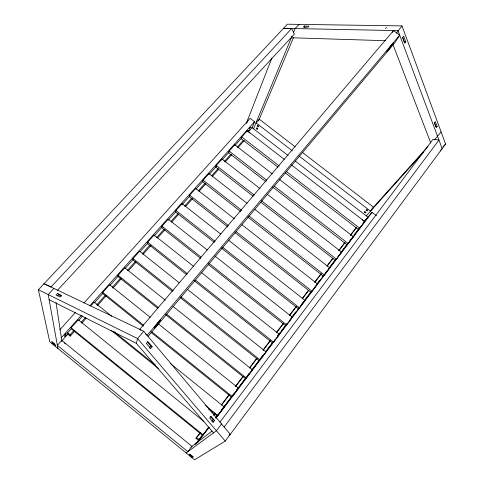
<?xml version="1.0" encoding="UTF-8"?>
<svg xmlns="http://www.w3.org/2000/svg" width="484" height="484" viewBox="0 0 484 484"><rect width="100%" height="100%" fill="white"/><g stroke="black" fill="none" stroke-linecap="round" stroke-linejoin="round"><path stroke-width="0.73" d="M150.234 317.341L109.632 284.743L102.79 292.397L102.729 293.51L143.306 326.156M165.359 300.255L124.775 267.803L118.084 275.287L117.951 276.473L157.923 308.496M179.165 282.759L139.586 251.238L133.04 258.559L132.834 259.805L172.395 291.368M193.654 266.424L154.069 235.036L147.668 242.194L147.402 243.506L186.37 274.47M207.243 249.98L168.244 219.179L161.983 226.185L161.65 227.553L200.624 258.402M213.523 432.871L136.337 343.337L137.577 338.57L143.754 331.268L230.263 434.323L228.999 435.134M220.716 234.038L182.117 203.661L175.988 210.516L175.595 211.944L214.176 242.363M181.839 204.629L182.117 203.661M234.316 218.75L195.699 188.47L189.698 195.179L189.244 196.661L227.843 226.984M247.046 203.316L208.991 173.593L203.117 180.169L202.608 181.7L240.645 211.466M208.64 174.633L208.991 173.593M260.102 188.669L222.017 159.03L216.263 165.468L215.701 167.047L253.174 196.268M221.63 160.101L222.017 159.03M272.298 173.865L234.77 144.758L229.138 151.062L228.527 152.696L266.031 181.839M234.353 145.859L234.77 144.758M271.947 57.874L246.344 123.269L247.27 122.24M284.247 159.357L247.27 130.777L241.746 136.96L241.086 138.636L278.046 167.252M246.816 131.908L247.27 130.777M83.95 303.014L250.167 118.332L254.542 121.708L252.079 127.703L248.564 131.642M253.519 128.811L291.955 36.227M293.401 32.749L295.131 28.574L299.033 24.375M258.492 121.024L293.492 37.583M247.784 120.389L247.947 120.086M392.391 32.392L393.51 30.577L399.663 35.187L395.089 42.392L148.037 336.434M396.481 33.051L401.992 25.9L445.601 144.026L225.248 441.087L194.562 459.8L49.761 341.795L38.399 289.734L287.387 24.2L401.992 25.9M196.468 443.084L197.539 441.747L196.595 443.048M224.122 427.009L438.964 140.064L433.047 139.277L219.936 422.127M221.539 423.93L216.408 430.754L186.152 452.951M441.099 131.836L434.596 139.828M211.847 421.413L213.148 419.701L210.486 416.561M195.022 444.838L203.468 433.7M215.985 417.184L217.812 414.782M221.267 410.22L222.18 409.01M222.821 408.169L225.834 404.194M226.748 402.99L233.76 393.74M236.331 390.346L246.374 377.096M246.973 376.304L249.254 373.303M251.849 369.873L259.612 359.636M260.525 358.432L262.927 355.268M266 351.209L272.849 342.176M277.417 336.156L278.33 334.946M278.875 334.226L280.242 332.423M281.065 331.334L287.079 323.409M291.108 318.091L295.736 311.986M297.956 309.058L298.93 307.776M301.611 304.242L303.94 301.163M305.259 299.421L311.23 291.543M316.675 284.368L319.434 280.726M322.15 277.144L323.082 275.916M325.805 272.329L326.724 271.107M329.453 267.507L334.934 260.283M340.851 252.473L344.064 248.238M344.953 247.064L347.712 243.422M349.999 240.409L350.906 239.205M354.07 235.036L359.128 228.369M363.641 222.416L372.008 212.301L376.504 215.761M200.055 432.884L195.941 438.292L198.446 440.325L203.873 433.61M205.186 431.879L208.852 427.045M215.701 418.007L250.863 371.615M251.777 370.405L263.193 355.347M263.895 354.415L264.748 353.29M265.474 352.334L275.269 339.405M277.35 336.664L278.421 335.249M279.177 334.256L287.417 323.385M289.62 320.481L299.318 307.679M300.177 306.541L301.042 305.404M301.55 304.732L311.593 291.477M312.247 290.618L313.094 289.505M313.88 288.464L323.469 275.813M324.383 274.609L335.799 259.545M337.874 256.804L347.863 243.627M348.583 242.672L359.999 227.613M360.622 226.79L361.463 225.683M362.28 224.6L364.567 221.587L362.334 219.857M203.849 421.455L78.299 319.791L71.142 327.801L71.233 328.769L202.566 435.34L208.84 427.366M208.429 408.913L217.213 416.01L224.28 406.99L170.35 363.508M150.954 332.308L231.527 397.128L232.223 396.505L238.509 388.21L157.887 323.487M165.564 314.618L245.515 378.663L246.277 377.962L252.418 369.855L173.006 306.366M180.072 297.491L259.194 360.616L260.011 359.836L266.018 351.91L187.441 289.341M194.042 280.569L272.571 342.968L273.442 342.109L279.316 334.359L201.332 272.516M208.295 264.482L285.657 325.708L286.576 324.776L292.324 317.195L214.92 256.048M221.297 247.977L298.453 308.816L299.427 307.818L305.047 300.401L228.442 240.112M234.97 232.58L310.982 292.288L311.999 291.223L317.504 283.963L242.042 224.806M247.772 217.044L323.245 276.11L324.304 274.985L329.695 267.876L254.778 209.354M260.906 202.294L335.249 260.271L336.356 259.085L341.631 252.122L267.241 194.229M272.583 186.927L347.004 244.759L348.153 243.512L353.314 236.7L279.45 179.407M285.197 172.788L358.523 229.561L359.709 228.267L364.767 221.587L291.404 164.893M197.309 442.896L209.167 427.239M216.009 418.206L372.008 212.301M213.244 422.187L214.545 420.475L211 416.282L209.687 418.001L213.244 422.187L212.313 421.673M437.185 126.536L436.308 127.697L434.487 122.803L435.37 121.641L437.185 126.536L435.691 126.36L434.39 122.869M213.777 414.842L214.69 413.639M221.551 404.624L228.865 394.998M235.266 386.583L243.041 376.364M249.441 367.943L256.756 358.323M263.163 349.908L270.477 340.288M276.418 332.472L283.279 323.451M289.68 315.03L296.081 306.614M302.488 298.198L308.429 290.382M314.83 281.96L321.231 273.545M327.178 265.728L332.665 258.51M338.612 250.694L345.013 242.278M350.501 235.067L356.442 227.25M195.941 438.292L200.4 432.835M213.668 415.387L215.041 413.584M221.442 405.162L229.222 394.932M235.623 386.51L243.404 376.286M249.804 367.858L257.125 358.233M263.072 350.41L270.387 340.784M276.794 332.363L283.654 323.342M289.601 315.52L296.462 306.493M302.409 298.67L308.81 290.249M314.757 282.426L321.164 274.004M327.111 266.188L333.059 258.365M339.006 250.543L344.953 242.72M350.44 235.502L356.387 227.68M197.635 442.001C199.777 439.393 195.59 444.633 197.726 442.025M150.675 348.51L152.182 346.701L147.85 341.577L146.325 343.392L150.675 348.51L149.731 348.044M405.786 41.926L404.805 43.106L402.658 37.347L403.65 36.167L405.786 41.926L404.219 41.878L402.549 37.401M149.26 347.808L150.766 345.999L152.182 346.701M399.663 35.187L147.142 335.327L145.436 333.954M393.51 30.577L139.755 329.38L140.892 330.294M74.748 331.092L70.228 336.162L70.089 334.777L73.604 330.826M81.137 322.368L85.656 317.298M96.703 304.89L105.24 295.307M112.27 287.411L120.806 277.828M127.334 270.502L135.369 261.481M142.399 253.586L149.931 245.128M156.459 237.801L163.991 229.343M171.021 221.448L178.052 213.553M184.579 206.226L191.61 198.331M198.137 191.005L205.168 183.109M211.696 175.783L218.223 168.45M224.249 161.686L230.777 154.354M237.305 147.027L243.331 140.263M81.772 323.197L86.285 318.121M97.32 305.719L106.353 295.567M112.875 288.24L121.405 278.657M128.429 270.762L135.95 262.304M142.974 254.409L151.002 245.388M157.524 238.061L165.05 229.604M171.572 222.271L178.596 214.376M185.62 206.487L192.644 198.591M199.166 191.259L205.688 183.932M212.21 176.599L218.732 169.273M225.254 161.94L231.775 154.614M237.795 147.844L244.317 140.517M90.647 305.985L94.144 302.07L111.731 316.246M70.228 336.162L67.802 334.19L67.639 332.786L71.16 328.848M78.704 320.402L82.728 315.895M94.295 302.948L102.844 293.377M109.886 285.499L118.435 275.928M124.975 268.608L133.523 259.037M140.058 251.722L148.104 242.714M154.142 235.956L162.606 226.482M168.226 220.196L175.765 211.75M182.305 204.436L189.347 196.552M195.881 189.232L202.923 181.349M209.463 174.034L216.657 165.982M222.537 159.399L229.077 152.079M235.109 145.321L241.147 138.569M61.625 341.111L68.159 333.791M61.123 337.923L81.27 315.399M89.83 305.827L254.542 121.708M371.24 209.729L428.031 146.404M59.701 329.961L75.365 312.561M366.267 215.864L423.548 152.121M363.672 222.567L364.567 221.587M363.563 222.912L364.767 221.587M352.152 237.965L353.314 236.7M57.735 295.833L58.691 294.798L61.359 296.087M57.233 290.551L294.357 34.164L291.695 28.502L283.503 28.326L397.993 30.631L442.176 148.636L440.119 150.833M57.499 293.479L56.065 295.034L60.058 296.976L61.498 295.409L57.499 293.479L58.691 294.798M304.309 26.057L303.329 27.116L308.018 27.201L308.998 26.136L304.309 26.057L304.968 27.497M340.881 252.932L341.631 252.122M291.695 28.502L50.989 287.024L44.038 283.703M53.912 288.422L48.206 294.562L57.911 348.432M443.023 146.773L445.601 144.026M328.969 268.644L329.695 267.876M291.38 318.151L292.324 317.195M237.783 388.87L238.509 388.21M223.614 407.564L224.28 406.99M190.75 447.234L212.065 431.099M291.32 37.752L385.542 40.71M44.044 283.715L143.754 331.268M38.399 289.734L137.577 338.57L225.248 441.087M49.126 299.687L136.337 343.337M213.148 419.701L214.545 420.475M295.149 146.827L259.267 119.173L256 122.833L292.384 150.887M302.331 152.357L373.503 207.2L370.514 211.145L298.943 155.951M251.722 127.425L288.119 155.527M295.276 161.057L367.967 217.183M248.225 131.672L249.859 132.931M241.746 136.96L279.28 166.012M286.425 171.542L359.709 228.267M229.138 151.062L266.623 180.187M274.361 186.195L348.153 243.512M216.263 165.468L254.312 195.125M261.445 200.691L336.356 259.085M203.117 180.169L241.734 210.377M248.861 215.955L324.304 274.985M64.517 343.041L64.941 343.386M189.698 195.179L228.291 225.483M236.004 231.546L311.999 291.223M175.988 210.516L215.156 241.389M222.277 247.003L299.427 307.818M161.983 226.185L200.957 257.022M208.634 263.096L286.576 324.776M147.668 242.194L187.229 273.623M195.5 280.188L273.442 342.109M133.04 258.559L173.199 290.588M180.877 296.71L260.011 359.836M118.084 275.287L158.661 307.788M166.302 313.91L246.277 377.962M102.79 292.397L143.385 325.048M151.625 331.673L232.223 396.505M114.109 331.673L155.721 365.293M205.543 405.531L217.848 415.478M111.175 330.342L158.631 368.681M71.142 327.801L203.135 434.892M67.639 332.786L70.089 334.777M196.74 437.651L199.263 439.696M65.146 343.573L65.461 343.9M147.396 342.019L150.766 345.999M385.452 28.598L386.45 27.437M392.923 44.419L430.796 143.052M56.053 302.579L61.91 341.323M257.7 128.284A0.871 0.417 42.2 0 1 257.343 128.012M248.244 131.358L249.375 129.954L248.244 131.358M52.078 343.053L55.321 345.842L52.078 343.053M249.272 128.798L250.409 127.413L249.272 128.798M64.681 335.224L66.114 333.694L64.681 335.224M64.862 336.622L66.254 335.067L64.862 336.622M154.42 328.146L154.245 328.678L159.853 321.679L154.42 328.146M155.013 326.355L154.832 326.894L160.494 319.833L155.013 326.355M51.818 341.686L55.049 344.517L51.818 341.686M367.562 217.867L366.412 219.331L367.562 217.867M365.747 219.863L364.609 221.315L365.747 219.863M189.831 454.21L193.183 456.999L189.831 454.21M387.569 50.772L386.897 51.83L391.247 46.391L387.569 50.772M389.808 47.214L389.13 48.285L393.51 42.81L389.808 47.214M191.954 446.321L187.883 451.681L57.354 345.34L61.77 340.397L191.954 446.321M189.153 454.742C191.495 458.257 194.943 458.239 189.153 454.742M257.379 126.028A0.926 0.448 42.3 0 0 258.68 126.729A0.926 0.448 42.3 0 0 257.966 125.513A0.926 0.448 42.3 0 0 257.379 126.028M256.302 128.581A0.92 0.442 42.2 0 0 257.591 129.282A0.92 0.442 42.2 0 0 256.883 128.078A0.92 0.442 42.2 0 0 256.302 128.581M366.346 210.165A0.944 0.454 36.5 0 0 367.725 210.728A0.944 0.454 36.5 0 0 366.872 209.572A0.944 0.454 36.5 0 0 366.346 210.165M364.549 212.204A0.938 0.448 36.5 0 0 365.916 212.766A0.938 0.448 36.5 0 0 365.069 211.617A0.938 0.448 36.5 0 0 364.549 212.204"/></g></svg>
